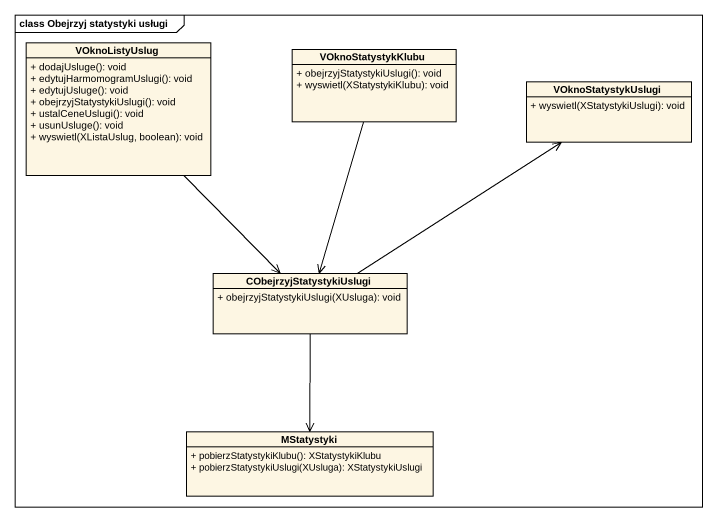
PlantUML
@startuml
mainframe class Obejrzyj statystyki usługi
hide circle
hide empty members
skinparam classAttributeIconSize 0
class VOknoListyUslug {
  + dodajUsluge(): void
  + edytujHarmomogramUslugi(): void
  + edytujUsluge(): void
  + obejrzyjStatystykiUslugi(): void
  + ustalCeneUslugi(): void
  + usunUsluge(): void
  + wyswietl(XListaUslug, boolean): void
}
class VOknoStatystykKlubu {
  + obejrzyjStatystykiUslugi(): void
  + wyswietl(XStatystykiKlubu): void
}
class VOknoStatystykUslugi {
  + wyswietl(XStatystykiUslugi): void
}
class CObejrzyjStatystykiUslugi {
  + obejrzyjStatystykiUslugi(XUsluga): void
}
class MStatystyki {
  + pobierzStatystykiKlubu(): XStatystykiKlubu
  + pobierzStatystykiUslugi(XUsluga): XStatystykiUslugi
}
VOknoListyUslug --> CObejrzyjStatystykiUslugi
VOknoStatystykKlubu --> CObejrzyjStatystykiUslugi
CObejrzyjStatystykiUslugi -up-> VOknoStatystykUslugi
CObejrzyjStatystykiUslugi --> MStatystyki
@enduml
